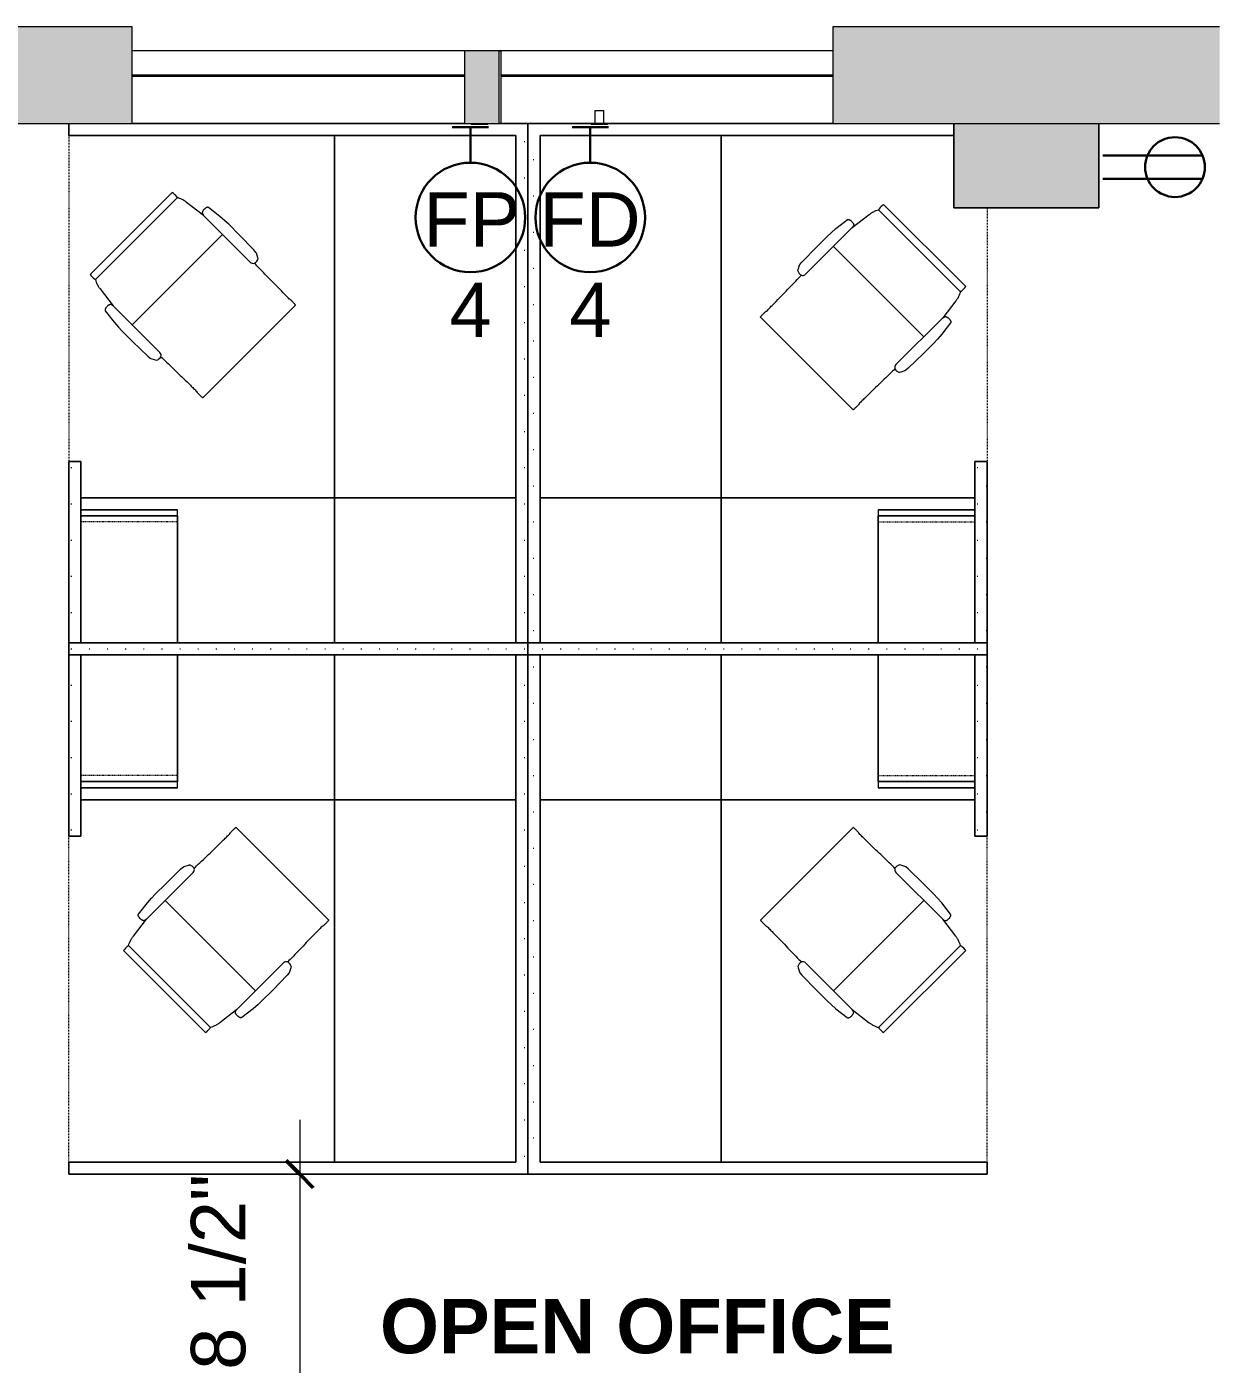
# Model space of a CAD drawing. Header units: inches. Extents: x 920 to 3122, y -545 to 2052.
# Drawn here: x 2723.2 to 2919.4, y 1830 to 2051.5 of the extents above; entities that cross this region are included whole.
import ezdxf

# ---------------------------------------------------------------- set-up
doc = ezdxf.new("R2010")
doc.units = ezdxf.units.IN
doc.header["$MEASUREMENT"] = 0
doc.linetypes.add('DASH 1_32__2_', pattern=[0.0625, 0.03125, -0.03125])
doc.linetypes.add('Dash 1_8_', pattern=[0.25, 0.125, -0.125])
for name, color, linetype, lineweight in [('A-ANNO-DIMS', 211, 'Continuous', 9), ('A-ANNO-DIMS-96', 211, 'Continuous', 9), ('A-ANNO-NOTE', 131, 'Continuous', 9), ('A-AREA-IDEN', 2, 'Continuous', 9), ('A-DETL', 90, 'Continuous', 9), ('A-DETL-GENF', 92, 'Continuous', 9), ('B-CL', 7, 'Continuous', 9), ('CORE', 7, 'Continuous', 9), ('E-ELEC-FIXT', 91, 'Continuous', 9), ('I-FURN', 30, 'Continuous', 9), ('S-COLS', 52, 'Continuous', 13), ('Victor Bldg - 7th Floor_LINK_dwg', 8, 'Continuous', 9), ('WINDOWS', 7, 'Continuous', 9)]:
    doc.layers.add(name, color=color, linetype=linetype, lineweight=lineweight)
doc.styles.add('Swis721 Lt BT', font='swissl.ttf', dxfattribs={"height": 9})
doc.styles.add('Swis721 Lt BT_B', font='', dxfattribs={"height": 9})
doc.styles.get('Swis721 Lt BT_B').set_extended_font_data('Swis721 Lt BT', bold=True)
doc.dimstyles.new('OTJ_-_3_32__Linear__1_2__Tolerance', dxfattribs={"dimscale": 12, "dimtxt": 9.497835, "dimasz": 0.375, "dimexe": 0.75, "dimexo": 0.5, "dimgap": 0.5, "dimtad": 1, "dimdec": 1, "dimrnd": 0.5, "dimzin": 3, "dimdsep": 46, "dimlunit": 4, "dimtxsty": 'Swis721 Lt BT', "dimblk1": 'OBLIQUE', "dimblk2": 'OBLIQUE', "dimsah": 1, "dimcen": 0.09, "dimdle": 0.75, "dimazin": 0, "dimtfac": 1, "dimtdec": 4, "dimtix": 1, "dimtmove": 0, "dimatfit": 3, "dimfxl": 1, "dimtvp": 1, "dimfrac": 2, "dimtolj": 1, "dimtzin": 0, "dimarcsym": 2})

# ---------------------------------------------------------------- blocks, each defined once
blk = doc.blocks.new('Concrete-Rectangular-Column - 24_ x 24_-6972613-Level 07  POWER _ SIGNAL')
at = {"layer": 'S-COLS', "lineweight": 9}
blk.add_hatch(color=7, dxfattribs=at).paths.add_polyline_path([(12, -12), (12, 2), (-12, 2), (-12, -12)], flags=0)
at = {"layer": 'S-COLS', "color": 8, "lineweight": 20}
for p, q in [((-12, 2), (-12, -12)), ((12, -12), (12, 2)), ((-12, -12), (12, -12))]:
    blk.add_line(p, q, dxfattribs=at)
blk = doc.blocks.new('Victor Bldg - 7th Floor_LINK_dwg-6972240-Level 07  POWER _ SIGNAL')
at = {"layer": 'B-CL'}
blk.add_line((1063, 2021.5), (1039, 2021.5), dxfattribs=at)
at = {"layer": 'CORE'}
for p, q in [((1039, 2021.5), (1039, 2035.5)), ((1063, 2035.5), (1063, 2021.5))]:
    blk.add_line(p, q, dxfattribs=at)
at = {"layer": 'WINDOWS'}
for p, q in [((958, 2047.5), (903, 2047.5)), ((1019, 2047.5), (963.75, 2047.5)), ((958, 2043.5), (903, 2043.5)), ((958, 2043.25), (903, 2043.25)), ((1019, 2043.5), (964, 2043.5)), ((1019, 2043.25), (964, 2043.25)), ((958, 2035.5), (903, 2035.5)), ((1019, 2035.5), (963.75, 2035.5))]:
    blk.add_line(p, q, dxfattribs=at)
at = {"layer": 'WINDOWS', "flags": 128}
blk.add_lwpolyline([(963.75, 2047.5), (964, 2047.5), (964, 2035.5), (963.75, 2035.5)], dxfattribs=at)
blk = doc.blocks.new('Adjustable Workstation 1 - 7 x 6-7562820-Level 07  POWER _ SIGNAL')
at = {"layer": 'I-FURN'}
h = blk.add_hatch(dxfattribs=at)
h.set_pattern_fill('FP_15', color=256, style=0, pattern_type=2)
h.set_pattern_definition([(180, (968.5, 1861.5), (-1.5, -3), [0.127, -2.873])])
h.paths.add_polyline_path([(32.93, 0), (0, 0), (0.02, -87), (0.05, -86.05), (1, -87), (2, -86), (2, -2), (76, -2), (76, 0)], flags=0)
h.paths.add_polyline_path([(74, -56), (74, -86), (76, -86), (76, -56)], flags=0)
h.paths.add_polyline_path([(75, -87), (74, -87.95), (39, -87), (2, -88), (76, -88)], flags=0)
for p, q in [((76, 0), (0, 0)), ((0, 0), (0, -88)), ((0, 0), (76, 0)), ((0, -86), (0, 0)), ((76, -2), (76, 0)), ((76, 0), (76, -2)), ((32, -2), (2, -2)), ((2, -2), (2, -86)), ((2, -86), (2, -2)), ((2, -2), (32, -2)), ((2, -86), (2, -2)), ((2, -2), (76, -2)), ((32, -2), (2, -2)), ((2, -2), (2, -62)), ((32, -86), (32, -2)), ((32, -2), (32, -86)), ((76, -2), (32, -2)), ((76, -56), (74, -56)), ((74, -56), (74, -86)), ((74, -62), (74, -56)), ((74, -56), (76, -56)), ((76, -88), (76, -56)), ((76, -56), (76, -86)), ((2, -62), (2, -86)), ((32, -62), (2, -62)), ((2, -62), (2, -86)), ((2, -86), (2, -62)), ((2, -62), (32, -62)), ((74, -62), (32, -62)), ((32, -62), (74, -62)), ((74, -64), (74, -62)), ((74, -86), (74, -62)), ((74, -62), (74, -86)), ((58, -64), (74, -64)), ((58, -64), (74, -64)), ((58, -64), (74, -64)), ((58, -64), (74, -64)), ((58, -64), (74, -64)), ((58, -64), (74, -64)), ((58, -64), (58, -86)), ((74, -64), (58, -64)), ((74, -64), (58, -64)), ((58, -64), (58, -65)), ((74, -64), (58, -64)), ((58, -64), (74, -64)), ((58, -64), (58, -65)), ((58, -64), (58, -65)), ((74, -64), (58, -64)), ((58, -64), (74, -64)), ((58, -64), (58, -65)), ((58, -64), (58, -65)), ((74, -64), (58, -64)), ((58, -64), (74, -64)), ((58, -64), (58, -65)), ((58, -64), (58, -65)), ((74, -86), (74, -64)), ((74, -65), (74, -64)), ((74, -65), (74, -64)), ((74, -64), (74, -65)), ((74, -65), (74, -64)), ((74, -64), (74, -65)), ((74, -65), (74, -64)), ((74, -64), (74, -65)), ((74, -65), (74, -64)), ((58, -65), (74, -65)), ((58, -86), (58, -65)), ((58, -65), (74, -65)), ((74, -65), (58, -65)), ((58, -65), (74, -65)), ((74, -65), (58, -65)), ((58, -65), (74, -65)), ((74, -65), (58, -65)), ((58, -65), (74, -65)), ((74, -65), (74, -86)), ((74, -86), (74, -65)), ((0, -88), (0, -86)), ((2, -86), (32, -86)), ((32, -86), (2, -86)), ((74, -86), (2, -86)), ((2, -86), (32, -86)), ((2, -86), (32, -86)), ((74, -86), (2, -86)), ((32, -86), (58, -86)), ((32, -86), (74, -86)), ((58, -86), (74, -86)), ((74, -86), (58, -86)), ((58, -86), (74, -86)), ((76, -86), (76, -88)), ((0, -88), (76, -88)), ((2, -88), (0, -88)), ((32, -88), (2, -88)), ((58, -88), (32, -88)), ((74, -88), (58, -88)), ((76, -88), (74, -88))]:
    blk.add_line(p, q, dxfattribs=at)
at = {"layer": 'I-FURN', "linetype": 'Dash 1_8_'}
for p, q in [((76, 0), (76, -2)), ((76, -2), (76, -56)), ((76, -56), (76, -86)), ((76, -86), (76, -88))]:
    blk.add_line(p, q, dxfattribs=at)
at = {"layer": 'I-FURN', "linetype": 'DASH 1_32__2_'}
blk.add_line((58, -66), (74, -66), dxfattribs=at)
blk = doc.blocks.new('HermanMiller_Collection_Eames_AluminumGroup_LoungeChairSwivel - Arms Swivel Base-7459861-Level 07  POWER _ SIGNAL')
at = {"layer": 'I-FURN'}
for p, q in [((-6.94, 12.09), (-4.59, 12.38)), ((-4.59, 12.38), (-3.51, 12.46)), ((-3.51, 12.46), (-2.64, 12.49)), ((-2.64, 12.49), (-0.18, 12.49)), ((-0.18, 12.49), (3.32, 12.43)), ((3.32, 12.43), (3.84, 12.38)), ((3.84, 12.38), (3.99, 12.34)), ((3.99, 12.34), (4.64, 12.01)), ((4.64, 12.01), (4.83, 11.89)), ((-12.96, -9.61), (-12.96, 9.61)), ((-11.95, 9.63), (-11.95, 9.59)), ((-11.95, 9.59), (-11.76, 9.6)), ((-11.76, -9.6), (-11.76, 9.6)), ((-10.12, 10.12), (-6.61, 10.58)), ((-6.61, 10.58), (-6.94, 10.64)), ((-6.61, 10.58), (4.33, 10.58)), ((-2.19, 10.58), (-2.19, -10.58)), ((13.22, 10.83), (13.22, 10.86)), ((14.64, 10.85), (14.64, -10.85)), ((-11.95, -9.59), (-11.95, -9.63)), ((-11.76, -9.6), (-11.95, -9.59)), ((-6.61, -10.58), (-10.12, -10.12)), ((-6.94, -10.64), (-6.61, -10.58)), ((-6.61, -10.58), (4.33, -10.58)), ((13.22, -10.86), (13.22, -10.83)), ((-4.59, -12.38), (-6.94, -12.09)), ((-3.51, -12.46), (-4.59, -12.38)), ((-2.64, -12.49), (-3.51, -12.46)), ((-0.18, -12.49), (-2.64, -12.49)), ((3.32, -12.43), (-0.18, -12.49)), ((3.84, -12.38), (3.32, -12.43)), ((3.99, -12.34), (3.84, -12.38)), ((4.64, -12.01), (3.99, -12.34)), ((4.83, -11.89), (4.64, -12.01))]:
    blk.add_line(p, q, dxfattribs=at)
at = {"layer": 'I-FURN', "flags": 128}
for points in [[(4.94, 10.96), (5.23, 10.95), (5.52, 10.95)], [(5.52, -10.95), (5.23, -10.95), (4.94, -10.96)]]:
    blk.add_lwpolyline(points, dxfattribs=at)
at = {"layer": 'I-FURN'}
for centre, radius, start, end in [((3.68, 11.28), 1.3, 345.8347, 28.1255), ((-12.38, 5.3), 4.35, 84.2936, 97.7064), ((4.33, 11.27), 0.69, 270, 332.7502), ((-12.38, -5.3), 4.35, 262.2936, 275.7064), ((4.33, -11.27), 0.69, 27.2498, 90), ((3.68, -11.28), 1.3, 331.8745, 14.1653)]:
    blk.add_arc(centre, radius, start, end, dxfattribs=at)
for points, knots in [([(-6.94, 10.64), (-6.95, 10.65), (-6.96, 10.65), (-6.99, 10.65), (-7, 10.66), (-7.02, 10.67), (-7.03, 10.68), (-7.05, 10.69), (-7.06, 10.7), (-7.07, 10.71), (-7.08, 10.72), (-7.09, 10.73), (-7.1, 10.74), (-7.11, 10.76), (-7.11, 10.77), (-7.12, 10.78), (-7.13, 10.8), (-7.14, 10.81), (-7.15, 10.83), (-7.16, 10.85), (-7.17, 10.87), (-7.18, 10.9), (-7.2, 10.95), (-7.22, 11.02), (-7.24, 11.11), (-7.25, 11.23), (-7.26, 11.37), (-7.25, 11.52), (-7.23, 11.66), (-7.21, 11.77), (-7.18, 11.85), (-7.16, 11.9), (-7.15, 11.92), (-7.14, 11.94), (-7.13, 11.96), (-7.12, 11.97), (-7.11, 11.98), (-7.1, 12), (-7.09, 12.01), (-7.08, 12.02), (-7.07, 12.03), (-7.06, 12.04), (-7.05, 12.04), (-7.05, 12.05), (-7.03, 12.06), (-7.02, 12.07), (-7, 12.08), (-6.99, 12.08), (-6.97, 12.09), (-6.95, 12.09), (-6.94, 12.09)], [-1, -1, -1, -1, -0.984375, -0.96875, -0.957031, -0.953125, -0.9375, -0.921875, -0.917969, -0.914062, -0.90625, -0.890625, -0.882812, -0.875, -0.867188, -0.859375, -0.84375, -0.835938, -0.828125, -0.8125, -0.796875, -0.78125, -0.75, -0.708333, -0.666667, -0.583333, -0.5, -0.416667, -0.333333, -0.25, -0.208333, -0.1875, -0.166667, -0.15625, -0.145833, -0.135417, -0.125, -0.114583, -0.104167, -0.09375, -0.088542, -0.083333, -0.078125, -0.072917, -0.0625, -0.052083, -0.041667, -0.03125, -0.020833, 0, 0, 0, 0]), ([(13.22, 10.86), (13.22, 10.87), (13.22, 10.87), (13.23, 10.87), (13.25, 10.88), (13.27, 10.88), (13.29, 10.88), (13.32, 10.88), (13.34, 10.88)], [-1, -1, -1, -1, -0.75, -0.625, -0.5, -0.375, -0.25, 0, 0, 0, 0]), ([(13.34, 10.88), (13.4, 10.89), (13.61, 10.9), (13.97, 10.9), (14.25, 10.89), (14.38, 10.89), (14.47, 10.88), (14.54, 10.87), (14.6, 10.87), (14.63, 10.86), (14.64, 10.85), (14.64, 10.85)], [-1, -1, -1, -1, -0.857143, -0.571429, -0.428571, -0.357143, -0.285714, -0.214286, -0.142857, -0.071429, 0, 0, 0, 0]), ([(-6.94, -12.09), (-6.95, -12.09), (-6.96, -12.09), (-6.99, -12.08), (-7, -12.08), (-7.02, -12.07), (-7.03, -12.06), (-7.05, -12.05), (-7.06, -12.04), (-7.07, -12.03), (-7.08, -12.02), (-7.09, -12.01), (-7.1, -12), (-7.11, -11.98), (-7.12, -11.97), (-7.12, -11.96), (-7.13, -11.94), (-7.14, -11.93), (-7.15, -11.91), (-7.16, -11.89), (-7.17, -11.87), (-7.18, -11.84), (-7.21, -11.77), (-7.23, -11.66), (-7.26, -11.47), (-7.26, -11.28), (-7.24, -11.11), (-7.22, -11.02), (-7.2, -10.95), (-7.18, -10.89), (-7.16, -10.85), (-7.15, -10.82), (-7.13, -10.8), (-7.13, -10.78), (-7.12, -10.77), (-7.11, -10.76), (-7.1, -10.74), (-7.08, -10.73), (-7.08, -10.72), (-7.07, -10.71), (-7.06, -10.7), (-7.05, -10.69), (-7.05, -10.69), (-7.03, -10.68), (-7.02, -10.67), (-7, -10.66), (-6.99, -10.65), (-6.97, -10.65), (-6.95, -10.65), (-6.94, -10.64)], [-1, -1, -1, -1, -0.984375, -0.96875, -0.957031, -0.953125, -0.9375, -0.921875, -0.917969, -0.914062, -0.90625, -0.890625, -0.882812, -0.875, -0.867188, -0.859375, -0.84375, -0.835938, -0.828125, -0.8125, -0.796875, -0.78125, -0.75, -0.666667, -0.583333, -0.416667, -0.333333, -0.291667, -0.25, -0.208333, -0.1875, -0.166667, -0.15625, -0.145833, -0.135417, -0.125, -0.114583, -0.104167, -0.09375, -0.088542, -0.083333, -0.078125, -0.072917, -0.0625, -0.052083, -0.041667, -0.03125, -0.020833, 0, 0, 0, 0]), ([(13.34, -10.88), (13.32, -10.88), (13.29, -10.88), (13.27, -10.88), (13.25, -10.88), (13.23, -10.87), (13.22, -10.87), (13.22, -10.87), (13.22, -10.86)], [-1, -1, -1, -1, -0.75, -0.625, -0.5, -0.375, -0.25, 0, 0, 0, 0]), ([(14.64, -10.85), (14.64, -10.86), (14.62, -10.86), (14.52, -10.88), (14.27, -10.9), (13.87, -10.9), (13.54, -10.9), (13.4, -10.89), (13.34, -10.88)], [-1, -1, -1, -1, -0.892857, -0.785714, -0.571429, -0.285714, -0.142857, 0, 0, 0, 0])]:
    blk.add_open_spline(points, degree=3, knots=knots, dxfattribs=at)
for points in [[(-11.76, 9.6), (-11.64, 9.67), (-11.37, 9.8), (-11.02, 9.92), (-10.83, 9.99)], [(-10.83, 9.99), (-10.79, 10), (-10.71, 10.02), (-10.55, 10.06), (-10.35, 10.09), (-10.2, 10.11), (-10.12, 10.12)], [(5.52, 10.95), (6.54, 10.92), (8.59, 10.89), (10.68, 10.85), (11.73, 10.84)], [(11.73, 10.84), (11.97, 10.84), (12.47, 10.83), (12.96, 10.83), (13.22, 10.83)], [(-10.83, -9.99), (-11.02, -9.92), (-11.37, -9.8), (-11.64, -9.67), (-11.76, -9.6)], [(-10.12, -10.12), (-10.2, -10.11), (-10.35, -10.09), (-10.55, -10.06), (-10.71, -10.02), (-10.79, -10), (-10.83, -9.99)], [(11.73, -10.84), (10.68, -10.85), (8.59, -10.89), (6.54, -10.92), (5.52, -10.95)], [(13.22, -10.83), (12.96, -10.83), (12.47, -10.83), (11.97, -10.84), (11.73, -10.84)]]:
    blk.add_open_spline(points, degree=3, dxfattribs=at)
blk = doc.blocks.new('Adjustable Workstation 1 - 7 x 6-V14-Level 07  POWER _ SIGNAL')
at = {"layer": 'I-FURN'}
h = blk.add_hatch(dxfattribs=at)
h.set_pattern_fill('FP_16', color=256, style=0, pattern_type=2)
h.set_pattern_definition([(0, (-968.5, -2035.5), (1.5, 3), [0.127, -2.873])])
h.paths.add_polyline_path([(32, -88), (76, -88), (75, -87), (74, -87.95), (39, -87), (2, -88), (10.61, -88)], flags=0)
h.paths.add_polyline_path([(0.02, -87), (0.05, -86.05), (1, -87), (2, -86), (2, -2), (70.5, -2), (70.5, 0), (0, 0), (0, -86)], flags=0)
h.paths.add_polyline_path([(76, -86), (76, -56), (74, -56), (74, -86)], flags=0)
for p, q in [((50.5, 0), (0, 0)), ((0, 0), (0, -88)), ((0, 0), (10.44, 0)), ((0, -86), (0, 0)), ((13.19, 0), (50.5, 0)), ((54.16, 0), (70.5, 0)), ((32, -2), (2, -2)), ((2, -2), (2, -86)), ((2, -86), (2, -2)), ((2, -2), (32, -2)), ((2, -86), (2, -2)), ((2, -2), (70.5, -2)), ((32, -2), (2, -2)), ((2, -2), (2, -62)), ((32, -86), (32, -2)), ((32, -2), (32, -86)), ((70.5, -2), (32, -2)), ((76, -56), (74, -56)), ((74, -56), (74, -86)), ((74, -62), (74, -56)), ((74, -56), (76, -56)), ((76, -88), (76, -56)), ((76, -56), (76, -86)), ((2, -62), (2, -86)), ((32, -62), (2, -62)), ((2, -62), (2, -86)), ((2, -86), (2, -62)), ((2, -62), (32, -62)), ((74, -62), (32, -62)), ((32, -62), (74, -62)), ((74, -64), (74, -62)), ((74, -86), (74, -62)), ((74, -62), (74, -86)), ((58, -64), (74, -64)), ((58, -64), (74, -64)), ((58, -64), (74, -64)), ((58, -64), (74, -64)), ((58, -64), (74, -64)), ((58, -64), (74, -64)), ((58, -64), (58, -86)), ((74, -64), (58, -64)), ((74, -64), (58, -64)), ((58, -64), (58, -65)), ((74, -64), (58, -64)), ((58, -64), (74, -64)), ((58, -64), (58, -65)), ((58, -64), (58, -65)), ((74, -64), (58, -64)), ((58, -64), (74, -64)), ((58, -64), (58, -65)), ((58, -64), (58, -65)), ((74, -64), (58, -64)), ((58, -64), (74, -64)), ((58, -64), (58, -65)), ((58, -64), (58, -65)), ((74, -86), (74, -64)), ((74, -65), (74, -64)), ((74, -65), (74, -64)), ((74, -64), (74, -65)), ((74, -65), (74, -64)), ((74, -64), (74, -65)), ((74, -65), (74, -64)), ((74, -64), (74, -65)), ((74, -65), (74, -64)), ((58, -65), (74, -65)), ((58, -86), (58, -65)), ((58, -65), (74, -65)), ((74, -65), (58, -65)), ((58, -65), (74, -65)), ((74, -65), (58, -65)), ((58, -65), (74, -65)), ((74, -65), (58, -65)), ((58, -65), (74, -65)), ((74, -65), (74, -86)), ((74, -86), (74, -65)), ((0, -88), (0, -86)), ((2, -86), (32, -86)), ((32, -86), (2, -86)), ((74, -86), (2, -86)), ((2, -86), (32, -86)), ((2, -86), (32, -86)), ((32, -86), (2, -86)), ((32, -86), (58, -86)), ((32, -86), (74, -86)), ((74, -86), (32, -86)), ((58, -86), (74, -86)), ((74, -86), (58, -86)), ((58, -86), (74, -86)), ((76, -86), (76, -88)), ((0, -88), (76, -88)), ((2, -88), (0, -88)), ((32, -88), (2, -88)), ((58, -88), (32, -88)), ((74, -88), (58, -88)), ((76, -88), (74, -88))]:
    blk.add_line(p, q, dxfattribs=at)
at = {"layer": 'I-FURN', "linetype": 'Dash 1_8_'}
for p, q in [((76, -14), (76, -56)), ((76, -56), (76, -86)), ((76, -86), (76, -88))]:
    blk.add_line(p, q, dxfattribs=at)
at = {"layer": 'I-FURN', "linetype": 'DASH 1_32__2_'}
blk.add_line((58, -66), (74, -66), dxfattribs=at)
blk = doc.blocks.new('Adjustable Workstation 1 - 7 x 6-7562829-Level 07  POWER _ SIGNAL')
at = {"layer": 'I-FURN'}
h = blk.add_hatch(dxfattribs=at)
h.set_pattern_fill('FP_17', color=256, style=0, pattern_type=2)
h.set_pattern_definition([(0, (-968.5, -1861.5), (1.5, 3), [0.127, -2.873])])
h.paths.add_polyline_path([(76, 86), (74, 86), (74, 56), (76, 56), (76, 75.42)], flags=0)
h.paths.add_polyline_path([(0, 0), (76, 0), (76, 2), (2, 2), (2, 86), (39, 87), (74.05, 86.05), (75, 87), (76, 86), (76, 88), (2, 88), (1, 87), (0.05, 87.95), (0.02, 87), (0, 88), (0, 2)], flags=0)
for p, q in [((76, 88), (0, 88)), ((0, 88), (0, 0)), ((0, 86), (0, 88)), ((0, 88), (2, 88)), ((2, 88), (32, 88)), ((32, 88), (58, 88)), ((58, 88), (74, 88)), ((74, 88), (76, 88)), ((76, 56), (76, 88)), ((76, 88), (76, 86)), ((0, 0), (0, 86)), ((32, 86), (2, 86)), ((2, 86), (2, 2)), ((2, 2), (2, 86)), ((2, 86), (32, 86)), ((2, 2), (2, 86)), ((2, 86), (74, 86)), ((32, 86), (2, 86)), ((2, 86), (2, 62)), ((32, 86), (2, 86)), ((2, 86), (2, 62)), ((2, 62), (2, 86)), ((2, 86), (32, 86)), ((32, 2), (32, 86)), ((32, 86), (32, 2)), ((58, 86), (32, 86)), ((74, 86), (32, 86)), ((32, 86), (74, 86)), ((74, 86), (58, 86)), ((58, 86), (58, 64)), ((58, 65), (58, 86)), ((58, 86), (74, 86)), ((74, 86), (58, 86)), ((74, 64), (74, 86)), ((74, 86), (74, 65)), ((74, 86), (74, 56)), ((74, 65), (74, 86)), ((74, 62), (74, 86)), ((74, 86), (74, 62)), ((76, 86), (76, 56)), ((74, 65), (58, 65)), ((74, 65), (58, 65)), ((58, 65), (58, 64)), ((74, 65), (58, 65)), ((58, 65), (74, 65)), ((58, 65), (58, 64)), ((58, 65), (58, 64)), ((74, 65), (58, 65)), ((58, 65), (74, 65)), ((58, 65), (58, 64)), ((58, 65), (58, 64)), ((74, 65), (58, 65)), ((58, 65), (74, 65)), ((58, 65), (58, 64)), ((58, 65), (58, 64)), ((74, 64), (74, 65)), ((74, 64), (74, 65)), ((74, 65), (74, 64)), ((74, 64), (74, 65)), ((74, 65), (74, 64)), ((74, 64), (74, 65)), ((74, 65), (74, 64)), ((74, 64), (74, 65)), ((58, 64), (74, 64)), ((58, 64), (74, 64)), ((58, 64), (74, 64)), ((58, 64), (74, 64)), ((58, 64), (74, 64)), ((58, 64), (74, 64)), ((58, 64), (74, 64)), ((58, 64), (74, 64)), ((74, 64), (58, 64)), ((58, 64), (74, 64)), ((74, 64), (58, 64)), ((58, 64), (74, 64)), ((74, 64), (58, 64)), ((58, 64), (74, 64)), ((74, 62), (74, 64)), ((2, 62), (2, 2)), ((2, 62), (32, 62)), ((32, 62), (2, 62)), ((32, 62), (74, 62)), ((74, 62), (32, 62)), ((74, 56), (74, 62)), ((74, 56), (76, 56)), ((76, 56), (74, 56)), ((0, 0), (76, 0)), ((76, 0), (0, 0)), ((2, 2), (32, 2)), ((32, 2), (2, 2)), ((76, 2), (2, 2)), ((2, 2), (32, 2)), ((32, 2), (76, 2)), ((76, 0), (76, 2)), ((76, 2), (76, 0))]:
    blk.add_line(p, q, dxfattribs=at)
at = {"layer": 'I-FURN', "linetype": 'Dash 1_8_'}
for p, q in [((76, 86), (76, 88)), ((76, 56), (76, 86)), ((76, 2), (76, 56)), ((76, 0), (76, 2))]:
    blk.add_line(p, q, dxfattribs=at)
at = {"layer": 'I-FURN', "linetype": 'DASH 1_32__2_'}
blk.add_line((58, 66), (74, 66), dxfattribs=at)
blk = doc.blocks.new('HermanMiller_Collection_Eames_AluminumGroup_LoungeChairSwivel - Arms Swivel Base-7439117-Level 07  POWER _ SIGNAL')
at = {"layer": 'I-FURN'}
for p, q in [((-4.59, 12.38), (-6.94, 12.09)), ((-3.51, 12.46), (-4.59, 12.38)), ((-2.64, 12.49), (-3.51, 12.46)), ((-0.18, 12.49), (-2.64, 12.49)), ((3.32, 12.43), (-0.18, 12.49)), ((3.84, 12.38), (3.32, 12.43)), ((3.99, 12.34), (3.84, 12.38)), ((4.64, 12.01), (3.99, 12.34)), ((4.83, 11.89), (4.64, 12.01)), ((-12.96, 9.61), (-12.96, -9.61)), ((-11.95, 9.59), (-11.95, 9.63)), ((-11.76, 9.6), (-11.95, 9.59)), ((-11.76, 9.6), (-11.76, -9.6)), ((-6.61, 10.58), (-10.12, 10.12)), ((-6.94, 10.64), (-6.61, 10.58)), ((-6.61, 10.58), (4.33, 10.58)), ((-2.19, -10.58), (-2.19, 10.58)), ((13.22, 10.86), (13.22, 10.83)), ((14.64, -10.85), (14.64, 10.85)), ((-11.95, -9.63), (-11.95, -9.59)), ((-11.95, -9.59), (-11.76, -9.6)), ((-10.12, -10.12), (-6.61, -10.58)), ((-6.61, -10.58), (-6.94, -10.64)), ((-6.61, -10.58), (4.33, -10.58)), ((13.22, -10.83), (13.22, -10.86)), ((-6.94, -12.09), (-4.59, -12.38)), ((-4.59, -12.38), (-3.51, -12.46)), ((-3.51, -12.46), (-2.64, -12.49)), ((-2.64, -12.49), (-0.18, -12.49)), ((-0.18, -12.49), (3.32, -12.43)), ((3.32, -12.43), (3.84, -12.38)), ((3.84, -12.38), (3.99, -12.34)), ((3.99, -12.34), (4.64, -12.01)), ((4.64, -12.01), (4.83, -11.89))]:
    blk.add_line(p, q, dxfattribs=at)
at = {"layer": 'I-FURN', "flags": 128}
for points in [[(5.52, 10.95), (5.23, 10.95), (4.94, 10.96)], [(4.94, -10.96), (5.23, -10.95), (5.52, -10.95)]]:
    blk.add_lwpolyline(points, dxfattribs=at)
at = {"layer": 'I-FURN'}
for centre, radius, start, end in [((3.68, 11.28), 1.3, 345.8347, 28.1255), ((-12.38, 5.3), 4.35, 84.2936, 97.7064), ((4.33, 11.27), 0.69, 270, 332.7502), ((-12.38, -5.3), 4.35, 262.2936, 275.7064), ((4.33, -11.27), 0.69, 27.2498, 90), ((3.68, -11.28), 1.3, 331.8745, 14.1653)]:
    blk.add_arc(centre, radius, start, end, dxfattribs=at)
for points, knots in [([(-6.94, 12.09), (-6.95, 12.09), (-6.97, 12.09), (-6.99, 12.08), (-7, 12.08), (-7.02, 12.07), (-7.03, 12.06), (-7.05, 12.05), (-7.05, 12.04), (-7.06, 12.04), (-7.07, 12.03), (-7.08, 12.02), (-7.09, 12.01), (-7.1, 12), (-7.11, 11.98), (-7.12, 11.97), (-7.13, 11.96), (-7.14, 11.94), (-7.15, 11.92), (-7.16, 11.9), (-7.18, 11.85), (-7.21, 11.77), (-7.23, 11.66), (-7.25, 11.52), (-7.26, 11.37), (-7.25, 11.23), (-7.24, 11.11), (-7.22, 11.02), (-7.2, 10.95), (-7.18, 10.9), (-7.17, 10.87), (-7.16, 10.85), (-7.15, 10.83), (-7.14, 10.81), (-7.13, 10.8), (-7.12, 10.78), (-7.11, 10.77), (-7.11, 10.76), (-7.1, 10.74), (-7.09, 10.73), (-7.08, 10.72), (-7.07, 10.71), (-7.06, 10.7), (-7.05, 10.69), (-7.03, 10.68), (-7.02, 10.67), (-7, 10.66), (-6.99, 10.65), (-6.96, 10.65), (-6.95, 10.65), (-6.94, 10.64)], [0, 0, 0, 0, 0.020833, 0.03125, 0.041667, 0.052083, 0.0625, 0.072917, 0.078125, 0.083333, 0.088542, 0.09375, 0.104167, 0.114583, 0.125, 0.135417, 0.145833, 0.15625, 0.166667, 0.1875, 0.208333, 0.25, 0.333333, 0.416667, 0.5, 0.583333, 0.666667, 0.708333, 0.75, 0.78125, 0.796875, 0.8125, 0.828125, 0.835938, 0.84375, 0.859375, 0.867188, 0.875, 0.882812, 0.890625, 0.90625, 0.914062, 0.917969, 0.921875, 0.9375, 0.953125, 0.957031, 0.96875, 0.984375, 1, 1, 1, 1]), ([(13.34, 10.88), (13.32, 10.88), (13.29, 10.88), (13.27, 10.88), (13.25, 10.88), (13.23, 10.87), (13.22, 10.87), (13.22, 10.87), (13.22, 10.86)], [0, 0, 0, 0, 0.25, 0.375, 0.5, 0.625, 0.75, 1, 1, 1, 1]), ([(14.64, 10.85), (14.64, 10.85), (14.63, 10.86), (14.6, 10.87), (14.54, 10.87), (14.47, 10.88), (14.38, 10.89), (14.25, 10.89), (13.97, 10.9), (13.61, 10.9), (13.4, 10.89), (13.34, 10.88)], [0, 0, 0, 0, 0.071429, 0.142857, 0.214286, 0.285714, 0.357143, 0.428571, 0.571429, 0.857143, 1, 1, 1, 1]), ([(-6.94, -10.64), (-6.95, -10.65), (-6.97, -10.65), (-6.99, -10.65), (-7, -10.66), (-7.02, -10.67), (-7.03, -10.68), (-7.05, -10.69), (-7.05, -10.69), (-7.06, -10.7), (-7.07, -10.71), (-7.08, -10.72), (-7.08, -10.73), (-7.1, -10.74), (-7.11, -10.76), (-7.12, -10.77), (-7.13, -10.78), (-7.13, -10.8), (-7.15, -10.82), (-7.16, -10.85), (-7.18, -10.89), (-7.2, -10.95), (-7.22, -11.02), (-7.24, -11.11), (-7.26, -11.28), (-7.26, -11.47), (-7.23, -11.66), (-7.21, -11.77), (-7.18, -11.84), (-7.17, -11.87), (-7.16, -11.89), (-7.15, -11.91), (-7.14, -11.93), (-7.13, -11.94), (-7.12, -11.96), (-7.12, -11.97), (-7.11, -11.98), (-7.1, -12), (-7.09, -12.01), (-7.08, -12.02), (-7.07, -12.03), (-7.06, -12.04), (-7.05, -12.05), (-7.03, -12.06), (-7.02, -12.07), (-7, -12.08), (-6.99, -12.08), (-6.96, -12.09), (-6.95, -12.09), (-6.94, -12.09)], [0, 0, 0, 0, 0.020833, 0.03125, 0.041667, 0.052083, 0.0625, 0.072917, 0.078125, 0.083333, 0.088542, 0.09375, 0.104167, 0.114583, 0.125, 0.135417, 0.145833, 0.15625, 0.166667, 0.1875, 0.208333, 0.25, 0.291667, 0.333333, 0.416667, 0.583333, 0.666667, 0.75, 0.78125, 0.796875, 0.8125, 0.828125, 0.835938, 0.84375, 0.859375, 0.867188, 0.875, 0.882812, 0.890625, 0.90625, 0.914062, 0.917969, 0.921875, 0.9375, 0.953125, 0.957031, 0.96875, 0.984375, 1, 1, 1, 1]), ([(13.22, -10.86), (13.22, -10.87), (13.22, -10.87), (13.23, -10.87), (13.25, -10.88), (13.27, -10.88), (13.29, -10.88), (13.32, -10.88), (13.34, -10.88)], [0, 0, 0, 0, 0.25, 0.375, 0.5, 0.625, 0.75, 1, 1, 1, 1]), ([(13.34, -10.88), (13.4, -10.89), (13.54, -10.9), (13.87, -10.9), (14.27, -10.9), (14.52, -10.88), (14.62, -10.86), (14.64, -10.86), (14.64, -10.85)], [0, 0, 0, 0, 0.142857, 0.285714, 0.571429, 0.785714, 0.892857, 1, 1, 1, 1])]:
    blk.add_open_spline(points, degree=3, knots=knots, dxfattribs=at)
for points in [[(-10.83, 9.99), (-11.02, 9.92), (-11.37, 9.8), (-11.64, 9.67), (-11.76, 9.6)], [(-10.12, 10.12), (-10.2, 10.11), (-10.35, 10.09), (-10.55, 10.06), (-10.71, 10.02), (-10.79, 10), (-10.83, 9.99)], [(11.73, 10.84), (10.68, 10.85), (8.59, 10.89), (6.54, 10.92), (5.52, 10.95)], [(13.22, 10.83), (12.96, 10.83), (12.47, 10.83), (11.97, 10.84), (11.73, 10.84)], [(-11.76, -9.6), (-11.64, -9.67), (-11.37, -9.8), (-11.02, -9.92), (-10.83, -9.99)], [(-10.83, -9.99), (-10.79, -10), (-10.71, -10.02), (-10.55, -10.06), (-10.35, -10.09), (-10.2, -10.11), (-10.12, -10.12)], [(5.52, -10.95), (6.54, -10.92), (8.59, -10.89), (10.68, -10.85), (11.73, -10.84)], [(11.73, -10.84), (11.97, -10.84), (12.47, -10.83), (12.96, -10.83), (13.22, -10.83)]]:
    blk.add_open_spline(points, degree=3, dxfattribs=at)
blk = doc.blocks.new('Adjustable Workstation 1 - 7 x 6-V15-Level 07  POWER _ SIGNAL')
at = {"layer": 'I-FURN'}
h = blk.add_hatch(dxfattribs=at)
h.set_pattern_fill('FP_18', color=256, style=0, pattern_type=2)
h.set_pattern_definition([(180, (968.5, 2035.5), (-1.5, -3), [0.127, -2.873])])
h.paths.add_polyline_path([(76, 86), (74, 86), (74, 56), (76, 56), (76, 70.2)], flags=0)
h.paths.add_polyline_path([(32.93, 88), (2, 88), (1, 87), (0.05, 87.95), (0.02, 87), (0, 88), (0, 0), (76, 0), (76, 2), (2, 2), (2, 86), (39, 87), (74.05, 86.05), (75, 87), (76, 86), (76, 88), (58, 88)], flags=0)
for p, q in [((76, 88), (0, 88)), ((0, 88), (0, 0)), ((0, 86), (0, 88)), ((0, 88), (2, 88)), ((2, 88), (32, 88)), ((32, 88), (58, 88)), ((58, 88), (74, 88)), ((74, 88), (76, 88)), ((76, 56), (76, 88)), ((76, 88), (76, 86)), ((0, 0), (0, 86)), ((32, 86), (2, 86)), ((2, 86), (2, 2)), ((2, 2), (2, 86)), ((2, 86), (32, 86)), ((2, 2), (2, 86)), ((2, 86), (74, 86)), ((32, 86), (2, 86)), ((2, 86), (2, 62)), ((32, 86), (2, 86)), ((2, 86), (2, 62)), ((2, 62), (2, 86)), ((2, 86), (32, 86)), ((32, 2), (32, 86)), ((32, 86), (32, 2)), ((58, 86), (32, 86)), ((74, 86), (32, 86)), ((32, 86), (74, 86)), ((74, 86), (58, 86)), ((58, 86), (58, 64)), ((58, 65), (58, 86)), ((58, 86), (74, 86)), ((74, 86), (58, 86)), ((74, 64), (74, 86)), ((74, 86), (74, 65)), ((74, 86), (74, 56)), ((74, 65), (74, 86)), ((74, 62), (74, 86)), ((74, 86), (74, 62)), ((76, 86), (76, 56)), ((74, 65), (58, 65)), ((74, 65), (58, 65)), ((58, 65), (58, 64)), ((74, 65), (58, 65)), ((58, 65), (74, 65)), ((58, 65), (58, 64)), ((58, 65), (58, 64)), ((74, 65), (58, 65)), ((58, 65), (74, 65)), ((58, 65), (58, 64)), ((58, 65), (58, 64)), ((74, 65), (58, 65)), ((58, 65), (74, 65)), ((58, 65), (58, 64)), ((58, 65), (58, 64)), ((74, 64), (74, 65)), ((74, 64), (74, 65)), ((74, 65), (74, 64)), ((74, 64), (74, 65)), ((74, 65), (74, 64)), ((74, 64), (74, 65)), ((74, 65), (74, 64)), ((74, 64), (74, 65)), ((58, 64), (74, 64)), ((58, 64), (74, 64)), ((58, 64), (74, 64)), ((58, 64), (74, 64)), ((58, 64), (74, 64)), ((58, 64), (74, 64)), ((58, 64), (74, 64)), ((58, 64), (74, 64)), ((74, 64), (58, 64)), ((58, 64), (74, 64)), ((74, 64), (58, 64)), ((58, 64), (74, 64)), ((74, 64), (58, 64)), ((58, 64), (74, 64)), ((74, 62), (74, 64)), ((2, 62), (2, 2)), ((2, 62), (32, 62)), ((32, 62), (2, 62)), ((32, 62), (74, 62)), ((74, 62), (32, 62)), ((74, 56), (74, 62)), ((74, 56), (76, 56)), ((76, 56), (74, 56)), ((0, 0), (4.75, 0)), ((4.75, 0), (0, 0)), ((2, 2), (32, 2)), ((32, 2), (2, 2)), ((76, 2), (2, 2)), ((2, 2), (32, 2)), ((10.5, 0), (65.5, 0)), ((65.5, 0), (10.5, 0)), ((32, 2), (76, 2)), ((76, 0), (65.5, 0)), ((76, 0), (76, 2)), ((76, 2), (76, 0))]:
    blk.add_line(p, q, dxfattribs=at)
at = {"layer": 'I-FURN', "linetype": 'Dash 1_8_'}
for p, q in [((76, 86), (76, 88)), ((76, 56), (76, 86)), ((76, 2), (76, 56)), ((76, 0), (76, 2))]:
    blk.add_line(p, q, dxfattribs=at)
at = {"layer": 'I-FURN', "linetype": 'DASH 1_32__2_'}
blk.add_line((58, 66), (74, 66), dxfattribs=at)
blk = doc.blocks.new('PS - Power Device _Wall Base_ - Basefeed Power-7624498-Level 07  POWER _ SIGNAL')
at = {"layer": 'E-ELEC-FIXT'}
for p, q in [((959.1, 2035.5), (961.85, 2035.5)), ((959.1, 2035.5), (959.1, 2035.31)), ((961.85, 2035.31), (959.1, 2035.31)), ((961.85, 2035.31), (961.85, 2035.5))]:
    blk.add_line(p, q, dxfattribs=at)
blk = doc.blocks.new('PS - Power Device _Wall Base_ - Basefeed Data-7624520-Level 07  POWER _ SIGNAL')
at = {"layer": 'E-ELEC-FIXT'}
for p, q in [((979.57, 2037.63), (981.07, 2037.63)), ((979.57, 2037.63), (979.57, 2035.5)), ((981.07, 2035.5), (981.07, 2037.63)), ((978.94, 2035.5), (981.69, 2035.5)), ((978.94, 2035.5), (978.94, 2035.31)), ((981.69, 2035.31), (978.94, 2035.31)), ((981.69, 2035.31), (981.69, 2035.5))]:
    blk.add_line(p, q, dxfattribs=at)
blk = doc.blocks.new('DIMBLOCK33-Level 07  POWER _ SIGNAL')
at = {"layer": 'A-ANNO-DIMS-96', "transparency": 16777216}
for p, q in [((2768.37, 1870.5), (2768.37, 1795.88)), ((2765.56, 1861.5), (2777.37, 1861.5)), ((2768.37, 1861.5), (2765.56, 1861.5)), ((2765.56, 1804.88), (2777.37, 1804.88)), ((2768.37, 1804.88), (2765.56, 1804.88))]:
    blk.add_line(p, q, dxfattribs=at)
at = {"layer": 'A-ANNO-DIMS-96', "lineweight": 50, "transparency": 16777216}
for p, q in [((2768.37, 1861.5), (2766.12, 1863.75)), ((2768.37, 1861.5), (2770.62, 1859.25)), ((2768.37, 1804.88), (2766.12, 1807.13)), ((2768.37, 1804.88), (2770.62, 1802.63))]:
    blk.add_line(p, q, dxfattribs=at)
at = {"layer": 'A-ANNO-DIMS-96', "color": 0, "transparency": 16777216, "insert": (2750.36, 1808.54), "char_height": 9, "width": 59.1579, "attachment_point": 1, "rotation": 90, "line_spacing_factor": 1.005062, "style": 'Swis721 Lt BT'}
blk.add_mtext('4\' - 8 1/2"', dxfattribs=at)
blk = doc.blocks.new('_Oblique')
at = {"color": 0, "linetype": 'ByBlock', "lineweight": -2}
blk.add_line((-0.5, -0.5), (0.5, 0.5), dxfattribs=at)

msp = doc.modelspace()

# ---------------------------------------------------------------- hatches: boundary and pattern name
at = {"layer": 'A-DETL-GENF'}
h = msp.add_hatch(color=7, dxfattribs=at)
h.paths.add_polyline_path([(2498.7446, 2035.5), (2560.6519, 2035.5), (2560.6519, 2051.5), (2496.6519, 2051.5), (2496.6519, 2035.5)], flags=0)
h.paths.add_polyline_path([(2441.6519, 2035.5), (2441.6519, 2047.5), (2435.6519, 2047.5), (2435.6519, 2035.5)], flags=0)
h.paths.add_polyline_path([(2876.6519, 2035.5), (2920.6519, 2035.5), (2920.6519, 2051.5), (2856.6519, 2051.5), (2856.6519, 2035.5), (2860.3078, 2035.5)], flags=0)
h.paths.add_polyline_path([(2621.6519, 2035.5), (2621.6519, 2047.5), (2615.6519, 2047.5), (2615.6519, 2035.5)], flags=0)
h.paths.add_polyline_path([(3038.4019, 2035.5), (3100.6519, 2035.5), (3100.6519, 2051.5), (3036.6519, 2051.5), (3036.6519, 2035.5)], flags=0)
h.paths.add_polyline_path([(2981.6519, 2035.5), (2981.6519, 2047.5), (2975.6519, 2047.5), (2975.6519, 2035.5)], flags=0)
h.paths.add_polyline_path([(2680.2769, 2035.5), (2740.6519, 2035.5), (2740.6519, 2051.5), (2676.6519, 2051.5), (2676.6519, 2035.5), (2679.6519, 2035.5)], flags=0)
h.paths.add_polyline_path([(2799.5056, 2035.5), (2801.4019, 2035.5), (2801.4019, 2047.5), (2795.6519, 2047.5), (2795.6519, 2035.5), (2798.8806, 2035.5)], flags=0)

# ---------------------------------------------------------------- linework, layer by layer
at = {"layer": 'A-ANNO-NOTE', "lineweight": 30}
for p, q in [((2793.6291, 2034.8468), (2799.6291, 2034.8468)), ((2796.6291, 2034.8468), (2796.6291, 2028.9868)), ((2813.4676, 2034.8468), (2819.4676, 2034.8468)), ((2816.4676, 2034.8468), (2816.4676, 2028.9868)), ((2901.3052, 2030.1747), (2917.8317, 2030.1747)), ((2901.3052, 2030.1747), (2917.8317, 2030.1747)), ((2901.3052, 2026.3421), (2917.8317, 2026.3421))]:
    msp.add_line(p, q, dxfattribs=at)
for centre, radius in [((2913.2677, 2028.2584), 4.95), ((2796.6291, 2019.9168), 9.07), ((2816.4676, 2019.9168), 9.07)]:
    msp.add_circle(centre, radius, dxfattribs=at)
at = {"layer": 'A-DETL'}
for p, q in [((2740.6519, 2051.5), (2676.6519, 2051.5)), ((2740.6519, 2035.5), (2740.6519, 2051.5)), ((2920.6519, 2051.5), (2856.6519, 2051.5)), ((2856.6519, 2051.5), (2856.6519, 2035.5)), ((2801.4019, 2047.5), (2795.6519, 2047.5)), ((2795.6519, 2047.5), (2795.6519, 2035.5)), ((2801.4019, 2035.5), (2801.4019, 2047.5)), ((2676.6519, 2035.5), (2740.6519, 2035.5)), ((2795.6519, 2035.5), (2801.4019, 2035.5)), ((2856.6519, 2035.5), (2920.6519, 2035.5))]:
    msp.add_line(p, q, dxfattribs=at)

# ---------------------------------------------------------------- block references
at = {"layer": 'E-ELEC-FIXT'}
for name in ['PS - Power Device _Wall Base_ - Basefeed Data-7624520-Level 07  POWER _ SIGNAL', 'PS - Power Device _Wall Base_ - Basefeed Power-7624498-Level 07  POWER _ SIGNAL']:
    msp.add_blockref(name, (1837.6519, 0), dxfattribs=at)
at = {"layer": 'I-FURN'}
for name, p, rotation in [('Adjustable Workstation 1 - 7 x 6-V15-Level 07  POWER _ SIGNAL', (2806.1519, 2035.5), 180), ('HermanMiller_Collection_Eames_AluminumGroup_LoungeChairSwivel - Arms Swivel Base-7439117-Level 07  POWER _ SIGNAL', (2749.6458, 2008.096), 315.0000000000018), ('HermanMiller_Collection_Eames_AluminumGroup_LoungeChairSwivel - Arms Swivel Base-7459861-Level 07  POWER _ SIGNAL', (2862.658, 2006.096), 224.9999999999999), ('Adjustable Workstation 1 - 7 x 6-7562820-Level 07  POWER _ SIGNAL', (2806.1519, 1861.5), 180), ('HermanMiller_Collection_Eames_AluminumGroup_LoungeChairSwivel - Arms Swivel Base-7459861-Level 07  POWER _ SIGNAL', (2755.1458, 1900.904), 44.99999999999971), ('HermanMiller_Collection_Eames_AluminumGroup_LoungeChairSwivel - Arms Swivel Base-7439117-Level 07  POWER _ SIGNAL', (2862.658, 1900.904), 135.0000000000016)]:
    msp.add_blockref(name, p, dxfattribs=dict(at, rotation=rotation))
for name, p in [('Adjustable Workstation 1 - 7 x 6-V14-Level 07  POWER _ SIGNAL', (2806.1519, 2035.5)), ('Adjustable Workstation 1 - 7 x 6-7562829-Level 07  POWER _ SIGNAL', (2806.1519, 1861.5))]:
    msp.add_blockref(name, p, dxfattribs=at)
at = {"layer": 'S-COLS', "lineweight": 9}
msp.add_blockref('Concrete-Rectangular-Column - 24_ x 24_-6972613-Level 07  POWER _ SIGNAL', (2888.6519, 2033.5), dxfattribs=at)
at = {"layer": 'Victor Bldg - 7th Floor_LINK_dwg', "color": 7}
msp.add_blockref('Victor Bldg - 7th Floor_LINK_dwg-6972240-Level 07  POWER _ SIGNAL', (1837.6519, 0), dxfattribs=at)

# ---------------------------------------------------------------- texts
at = {"layer": 'A-ANNO-NOTE', "char_height": 9, "attachment_point": 1, "style": 'Swis721 Lt BT'}
for s, insert, width in [('FP', (2788.8348, 2024.1066), 18.18), ('FD', (2808.0497, 2024.1066), 19.695), ('4', (2793.1609, 2009.1222), 8.181), ('4', (2812.9994, 2009.1222), 8.181)]:
    msp.add_mtext(s, dxfattribs=dict(at, insert=insert, width=width))
at = {"layer": 'A-AREA-IDEN', "insert": (2781.6581, 1840.8522), "char_height": 9, "width": 102.111, "attachment_point": 1, "style": 'Swis721 Lt BT_B'}
msp.add_mtext('OPEN OFFICE', dxfattribs=at)

# ---------------------------------------------------------------- dimensions: what is measured, and where the dimension line sits
at = {"layer": 'A-ANNO-DIMS'}
dim = msp.add_linear_dim(base=(2768.3734, 1804.875), p1=(2771.5554, 1861.5), p2=(2771.5554, 1804.875), angle=90, dimstyle='OTJ_-_3_32__Linear__1_2__Tolerance', override={"dimpost": '<>', "dimfxl": 56.625}, dxfattribs=at)
dim.commit()
dim.dimension.update_dxf_attribs({"geometry": 'DIMBLOCK33-Level 07  POWER _ SIGNAL', "text_midpoint": (2757.2319, 1833.1875)})

doc.saveas('drawing.dxf')
